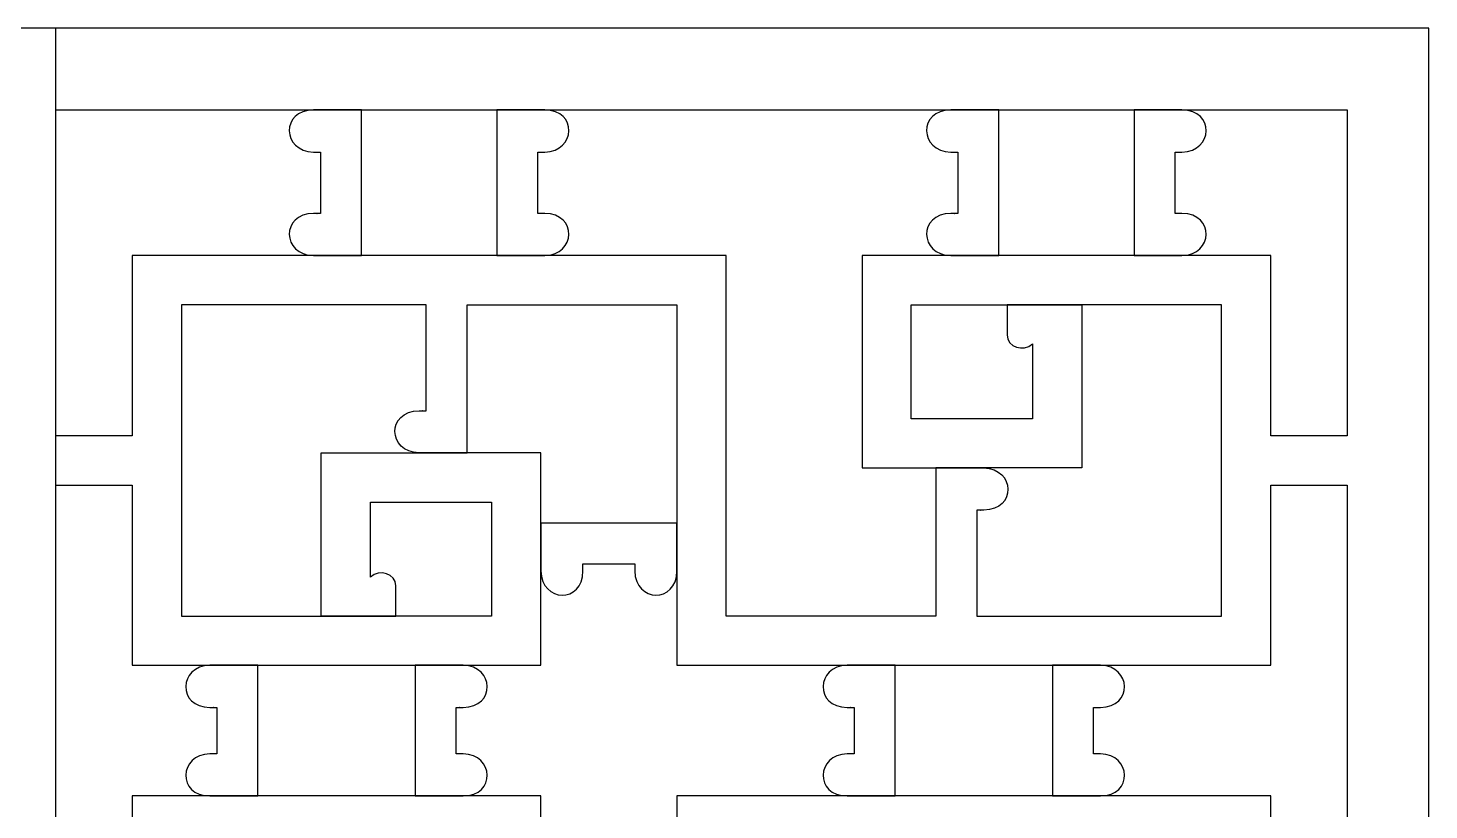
# Model space of a CAD drawing. Header units: centimetres. Extents: x -41.6 to 46.5, y -7.9 to 4.8.
# Drawn here: x 33.78 to 46.51, y -2.26 to 4.85 of the extents above; entities that cross this region are included whole.
import ezdxf

# ---------------------------------------------------------------- set-up
doc = ezdxf.new("R2010")
doc.units = ezdxf.units.CM
doc.header["$MEASUREMENT"] = 0
doc.layers.add('layer 1', color=7, linetype='Continuous')

msp = doc.modelspace()

# ---------------------------------------------------------------- linework, layer by layer
at = {"layer": 'layer 1', "color": 242}
for points, knots in [([(20.81424, -7.92421), (20.81424, -7.92421), (20.81424, 4.84981), (20.81424, 4.84981), (20.81424, 4.84981), (20.81424, 4.84981), (34.03517, 4.84981), (34.03517, 4.84981), (34.03517, 4.84981), (34.03517, 4.84981), (34.03517, -7.92421), (34.03517, -7.92421), (34.03517, -7.92421), (34.03517, -7.92421), (20.81424, -7.92421), (20.81424, -7.92421)], [0, 0, 0, 0, 0.2, 0.2, 0.2, 0.2, 0.4, 0.4, 0.4, 0.4, 0.6, 0.6, 0.6, 0.6, 1, 1, 1, 1]), ([(33.29033, -7.92421), (33.29033, -7.92421), (33.29033, 4.84981), (33.29033, 4.84981), (33.29033, 4.84981), (33.29033, 4.84981), (46.51125, 4.84981), (46.51125, 4.84981), (46.51125, 4.84981), (46.51125, 4.84981), (46.51125, -7.92421), (46.51125, -7.92421), (46.51125, -7.92421), (46.51125, -7.92421), (33.29033, -7.92421), (33.29033, -7.92421)], [0, 0, 0, 0, 0.2, 0.2, 0.2, 0.2, 0.4, 0.4, 0.4, 0.4, 0.6, 0.6, 0.6, 0.6, 1, 1, 1, 1]), ([(34.03517, 1.14233), (34.03517, 1.14233), (34.72812, 1.14233), (34.72812, 1.14233), (34.72812, 1.14233), (34.72812, 1.14233), (34.72812, 2.78098), (34.72812, 2.78098), (34.72812, 2.78098), (34.72812, 2.78098), (34.72812, 2.78098), (34.72812, 2.78098), (34.72812, 2.78098), (34.72812, 2.78098), (36.37595, 2.78098), (36.37595, 2.78098), (36.37595, 2.78098), (36.0905, 2.78695), (36.07536, 3.16217), (36.37595, 3.16381), (36.37595, 3.16381), (36.449, 3.16381), (36.36634, 3.16381), (36.43939, 3.16381), (36.43939, 3.16381), (36.43939, 3.16381), (36.43939, 3.72214), (36.43939, 3.72214), (36.43939, 3.72214), (36.42878, 3.72214), (36.43194, 3.72214), (36.37595, 3.72214), (36.37595, 3.72214), (36.09055, 3.72811), (36.07536, 4.1032), (36.3758, 4.10497), (36.3758, 4.10497), (36.3758, 4.10497), (34.03517, 4.10497), (34.03517, 4.10497), (34.03517, 4.10497), (34.03517, 4.10497), (34.03517, 1.14233), (34.03517, 1.14233)], [0, 0, 0, 0, 0.08333333, 0.08333333, 0.08333333, 0.08333333, 0.16666667, 0.16666667, 0.16666667, 0.16666667, 0.25, 0.25, 0.25, 0.25, 0.33333333, 0.33333333, 0.33333333, 0.33333333, 0.41666667, 0.41666667, 0.41666667, 0.41666667, 0.5, 0.5, 0.5, 0.5, 0.58333333, 0.58333333, 0.58333333, 0.58333333, 0.66666667, 0.66666667, 0.66666667, 0.66666667, 0.75, 0.75, 0.75, 0.75, 0.83333333, 0.83333333, 0.83333333, 0.83333333, 1, 1, 1, 1]), ([(36.81181, 4.10497), (36.81181, 4.10497), (36.3758, 4.10497), (36.3758, 4.10497), (36.3758, 4.10497), (36.3758, 4.10497), (36.81181, 4.10497), (36.81181, 4.10497)], [0, 0, 0, 0, 0.33333333, 0.33333333, 0.33333333, 0.33333333, 1, 1, 1, 1]), ([(36.81181, 4.10497), (36.81181, 4.10497), (36.81181, 2.78098), (36.81181, 2.78098), (36.81181, 2.78098), (36.81181, 2.78098), (38.04056, 2.78098), (38.04056, 2.78098), (38.04056, 2.78098), (38.04056, 2.78098), (38.04056, 4.10497), (38.04056, 4.10497), (38.04056, 4.10497), (38.04056, 4.10497), (36.81181, 4.10497), (36.81181, 4.10497)], [0, 0, 0, 0, 0.2, 0.2, 0.2, 0.2, 0.4, 0.4, 0.4, 0.4, 0.6, 0.6, 0.6, 0.6, 1, 1, 1, 1]), ([(38.04056, 4.10497), (38.04056, 4.10497), (38.47657, 4.10497), (38.47657, 4.10497), (38.47657, 4.10497), (38.47657, 4.10497), (38.04056, 4.10497), (38.04056, 4.10497)], [0, 0, 0, 0, 0.33333333, 0.33333333, 0.33333333, 0.33333333, 1, 1, 1, 1]), ([(38.47657, 4.10497), (38.77701, 4.1032), (38.76182, 3.72811), (38.47642, 3.72214), (38.47642, 3.72214), (38.42043, 3.72214), (38.42359, 3.72214), (38.41298, 3.72214), (38.41298, 3.72214), (38.41298, 3.72214), (38.41298, 3.16381), (38.41298, 3.16381), (38.41298, 3.16381), (38.48603, 3.16381), (38.40337, 3.16381), (38.47642, 3.16381), (38.47642, 3.16381), (38.77701, 3.16217), (38.76187, 2.78695), (38.47642, 2.78098), (38.47642, 2.78098), (38.47642, 2.78098), (40.12424, 2.78098), (40.12424, 2.78098), (40.12424, 2.78098), (40.12424, 2.78098), (40.12425, -0.49632), (40.12425, -0.49632), (40.12425, -0.49632), (40.12425, -0.49632), (42.03006, -0.49632), (42.03006, -0.49632), (42.03006, -0.49632), (42.03006, -0.49632), (42.03006, 0.8505), (42.03006, 0.8505), (42.03006, 0.8505), (42.03006, 0.8505), (41.36005, 0.8505), (41.36005, 0.8505), (41.36005, 0.8505), (41.36005, 1.49397), (41.36005, 2.13747), (41.36005, 2.78098), (41.36005, 2.78098), (41.36005, 2.78098), (42.16652, 2.78098), (42.16652, 2.78098), (42.16652, 2.78098), (41.88107, 2.78695), (41.86593, 3.16217), (42.16652, 3.16381), (42.16652, 3.16381), (42.23957, 3.16381), (42.15691, 3.16381), (42.22995, 3.16381), (42.22995, 3.16381), (42.22995, 3.16381), (42.22995, 3.72214), (42.22995, 3.72214), (42.22995, 3.72214), (42.21935, 3.72214), (42.22251, 3.72214), (42.16652, 3.72214), (42.16652, 3.72214), (41.88111, 3.72811), (41.86593, 4.1032), (42.16637, 4.10497), (42.16637, 4.10497), (42.16637, 4.10497), (38.47657, 4.10497), (38.47657, 4.10497)], [0, 0, 0, 0, 0.05263158, 0.05263158, 0.05263158, 0.05263158, 0.10526316, 0.10526316, 0.10526316, 0.10526316, 0.15789474, 0.15789474, 0.15789474, 0.15789474, 0.21052632, 0.21052632, 0.21052632, 0.21052632, 0.26315789, 0.26315789, 0.26315789, 0.26315789, 0.31578947, 0.31578947, 0.31578947, 0.31578947, 0.36842105, 0.36842105, 0.36842105, 0.36842105, 0.42105263, 0.42105263, 0.42105263, 0.42105263, 0.47368421, 0.47368421, 0.47368421, 0.47368421, 0.52631579, 0.52631579, 0.52631579, 0.52631579, 0.57894737, 0.57894737, 0.57894737, 0.57894737, 0.63157895, 0.63157895, 0.63157895, 0.63157895, 0.68421053, 0.68421053, 0.68421053, 0.68421053, 0.73684211, 0.73684211, 0.73684211, 0.73684211, 0.78947368, 0.78947368, 0.78947368, 0.78947368, 0.84210526, 0.84210526, 0.84210526, 0.84210526, 0.89473684, 0.89473684, 0.89473684, 0.89473684, 1, 1, 1, 1]), ([(42.60237, 4.10497), (42.60237, 4.10497), (42.16637, 4.10497), (42.16637, 4.10497), (42.16637, 4.10497), (42.16637, 4.10497), (42.60237, 4.10497), (42.60237, 4.10497)], [0, 0, 0, 0, 0.33333333, 0.33333333, 0.33333333, 0.33333333, 1, 1, 1, 1]), ([(42.60237, 2.78098), (42.60237, 2.78098), (43.83113, 2.78098), (43.83113, 2.78098), (43.83113, 2.78098), (43.83113, 2.78098), (43.83113, 4.10497), (43.83113, 4.10497), (43.83113, 4.10497), (43.83113, 4.10497), (42.60237, 4.10497), (42.60237, 4.10497), (42.60237, 4.10497), (42.60237, 4.10497), (42.60237, 2.78098), (42.60237, 2.78098)], [0, 0, 0, 0, 0.2, 0.2, 0.2, 0.2, 0.4, 0.4, 0.4, 0.4, 0.6, 0.6, 0.6, 0.6, 1, 1, 1, 1]), ([(43.83113, 4.10497), (43.83113, 4.10497), (44.26713, 4.10497), (44.26713, 4.10497), (44.26713, 4.10497), (44.26713, 4.10497), (43.83113, 4.10497), (43.83113, 4.10497)], [0, 0, 0, 0, 0.33333333, 0.33333333, 0.33333333, 0.33333333, 1, 1, 1, 1]), ([(44.26713, 4.10497), (44.56757, 4.1032), (44.55239, 3.72811), (44.26699, 3.72214), (44.26699, 3.72214), (44.211, 3.72214), (44.21415, 3.72214), (44.20355, 3.72214), (44.20355, 3.72214), (44.20355, 3.72214), (44.20355, 3.16381), (44.20355, 3.16381), (44.20355, 3.16381), (44.27659, 3.16381), (44.19394, 3.16381), (44.26699, 3.16381), (44.26699, 3.16381), (44.56758, 3.16217), (44.55244, 2.78695), (44.26699, 2.78098), (44.26699, 2.78098), (44.26699, 2.78098), (45.07346, 2.78098), (45.07346, 2.78098), (45.07346, 2.78098), (45.07346, 2.78098), (45.07346, 1.14233), (45.07346, 1.14233), (45.07346, 1.14233), (45.07346, 1.14233), (45.76641, 1.14233), (45.76641, 1.14233), (45.76641, 1.14233), (45.76641, 1.14233), (45.76641, 4.10497), (45.76641, 4.10497), (45.76641, 4.10497), (45.76641, 4.10497), (44.26713, 4.10497), (44.26713, 4.10497)], [0, 0, 0, 0, 0.09090909, 0.09090909, 0.09090909, 0.09090909, 0.18181818, 0.18181818, 0.18181818, 0.18181818, 0.27272727, 0.27272727, 0.27272727, 0.27272727, 0.36363636, 0.36363636, 0.36363636, 0.36363636, 0.45454545, 0.45454545, 0.45454545, 0.45454545, 0.54545455, 0.54545455, 0.54545455, 0.54545455, 0.63636364, 0.63636364, 0.63636364, 0.63636364, 0.72727273, 0.72727273, 0.72727273, 0.72727273, 0.81818182, 0.81818182, 0.81818182, 0.81818182, 1, 1, 1, 1]), ([(36.81181, 2.78098), (36.81181, 2.78098), (36.37595, 2.78098), (36.37595, 2.78098), (36.37595, 2.78098), (36.37595, 2.78098), (36.81181, 2.78098), (36.81181, 2.78098)], [0, 0, 0, 0, 0.33333333, 0.33333333, 0.33333333, 0.33333333, 1, 1, 1, 1]), ([(38.04056, 2.78098), (38.04056, 2.78098), (38.47642, 2.78098), (38.47642, 2.78098), (38.47642, 2.78098), (38.47642, 2.78098), (38.04056, 2.78098), (38.04056, 2.78098)], [0, 0, 0, 0, 0.33333333, 0.33333333, 0.33333333, 0.33333333, 1, 1, 1, 1]), ([(42.60237, 2.78098), (42.60237, 2.78098), (42.16652, 2.78098), (42.16652, 2.78098), (42.16652, 2.78098), (42.16652, 2.78098), (42.60237, 2.78098), (42.60237, 2.78098)], [0, 0, 0, 0, 0.33333333, 0.33333333, 0.33333333, 0.33333333, 1, 1, 1, 1]), ([(43.83113, 2.78098), (43.83113, 2.78098), (44.26699, 2.78098), (44.26699, 2.78098), (44.26699, 2.78098), (44.26699, 2.78098), (43.83113, 2.78098), (43.83113, 2.78098)], [0, 0, 0, 0, 0.33333333, 0.33333333, 0.33333333, 0.33333333, 1, 1, 1, 1]), ([(37.33557, 0.98726), (37.33557, 0.98726), (36.89279, 0.98726), (36.89279, 0.98726), (36.89279, 0.98726), (36.89279, 0.98726), (36.44589, 0.98726), (36.44589, 0.98726), (36.44589, 0.98726), (36.44589, 0.98726), (36.44589, -0.49632), (36.44589, -0.49632), (36.44589, -0.49632), (36.44589, -0.49632), (35.17502, -0.49632), (35.17502, -0.49632), (35.17502, -0.49632), (35.17502, -0.49632), (35.17502, 2.33408), (35.17502, 2.33408), (35.17502, 2.33408), (35.17502, 2.33408), (37.3991, 2.33408), (37.3991, 2.33408), (37.3991, 2.33408), (37.3991, 2.33408), (37.3991, 1.3701), (37.3991, 1.3701), (37.3991, 1.3701), (37.32606, 1.3701), (37.40871, 1.3701), (37.33566, 1.3701), (37.33566, 1.3701), (37.0351, 1.36846), (37.05021, 0.99331), (37.33557, 0.98726)], [0, 0, 0, 0, 0.1, 0.1, 0.1, 0.1, 0.2, 0.2, 0.2, 0.2, 0.3, 0.3, 0.3, 0.3, 0.4, 0.4, 0.4, 0.4, 0.5, 0.5, 0.5, 0.5, 0.6, 0.6, 0.6, 0.6, 0.7, 0.7, 0.7, 0.7, 0.8, 0.8, 0.8, 0.8, 1, 1, 1, 1]), ([(39.67733, 0.34983), (39.67733, 1.01125), (39.67734, 1.67267), (39.67734, 2.33408), (39.67734, 2.33408), (39.67734, 2.33408), (37.77152, 2.33408), (37.77152, 2.33408), (37.77152, 2.33408), (37.77152, 2.33408), (37.77152, 0.98726), (37.77152, 0.98726), (37.77152, 0.98726), (37.77152, 0.98726), (37.99462, 0.98726), (37.99462, 0.98726), (37.99462, 0.98726), (37.99462, 0.98726), (38.44153, 0.98726), (38.44153, 0.98726), (38.44153, 0.98726), (38.44153, 0.98726), (38.44153, 0.34983), (38.44153, 0.34983), (38.44153, 0.34983), (38.44153, 0.34983), (39.67733, 0.34983), (39.67733, 0.34983)], [0, 0, 0, 0, 0.125, 0.125, 0.125, 0.125, 0.25, 0.25, 0.25, 0.25, 0.375, 0.375, 0.375, 0.375, 0.5, 0.5, 0.5, 0.5, 0.625, 0.625, 0.625, 0.625, 0.75, 0.75, 0.75, 0.75, 1, 1, 1, 1]), ([(42.90878, 1.97878), (42.8253, 1.90293), (42.67803, 1.9472), (42.67893, 2.06003), (42.67893, 2.06003), (42.67893, 2.15138), (42.67893, 2.24273), (42.67893, 2.33408), (42.67893, 2.33408), (42.67893, 2.33408), (41.80695, 2.33408), (41.80695, 2.33408), (41.80695, 2.33408), (41.80695, 2.33408), (41.80695, 1.2974), (41.80695, 1.2974), (41.80695, 1.2974), (41.80695, 1.2974), (42.90878, 1.2974), (42.90878, 1.2974), (42.90878, 1.2974), (42.90878, 1.2974), (42.90878, 1.97878), (42.90878, 1.97878)], [0, 0, 0, 0, 0.14285714, 0.14285714, 0.14285714, 0.14285714, 0.28571429, 0.28571429, 0.28571429, 0.28571429, 0.42857143, 0.42857143, 0.42857143, 0.42857143, 0.57142857, 0.57142857, 0.57142857, 0.57142857, 0.71428571, 0.71428571, 0.71428571, 0.71428571, 1, 1, 1, 1]), ([(42.40248, -0.49632), (42.40248, -0.49632), (42.40248, 0.46766), (42.40248, 0.46766), (42.40248, 0.46766), (42.47552, 0.46766), (42.39287, 0.46766), (42.46591, 0.46766), (42.46591, 0.46766), (42.76647, 0.4693), (42.75136, 0.84445), (42.466, 0.8505), (42.466, 0.8505), (42.466, 0.8505), (43.35569, 0.8505), (43.35569, 0.8505), (43.35569, 0.8505), (43.35569, 0.8505), (43.35569, 2.33408), (43.35569, 2.33408), (43.35569, 2.33408), (43.35569, 2.33408), (44.62655, 2.33408), (44.62655, 2.33408), (44.62655, 2.33408), (44.62655, 2.33408), (44.62655, -0.49632), (44.62655, -0.49632), (44.62655, -0.49632), (44.62655, -0.49632), (42.40248, -0.49632), (42.40248, -0.49632)], [0, 0, 0, 0, 0.11111111, 0.11111111, 0.11111111, 0.11111111, 0.22222222, 0.22222222, 0.22222222, 0.22222222, 0.33333333, 0.33333333, 0.33333333, 0.33333333, 0.44444444, 0.44444444, 0.44444444, 0.44444444, 0.55555556, 0.55555556, 0.55555556, 0.55555556, 0.66666667, 0.66666667, 0.66666667, 0.66666667, 0.77777778, 0.77777778, 0.77777778, 0.77777778, 1, 1, 1, 1]), ([(43.35569, 2.33408), (43.35569, 2.33408), (42.67893, 2.33408), (42.67893, 2.33408), (42.67893, 2.33408), (42.67893, 2.33408), (43.35569, 2.33408), (43.35569, 2.33408)], [0, 0, 0, 0, 0.33333333, 0.33333333, 0.33333333, 0.33333333, 1, 1, 1, 1]), ([(37.77152, 0.98726), (37.77152, 0.98726), (37.33557, 0.98726), (37.33557, 0.98726), (37.33557, 0.98726), (37.33557, 0.98726), (37.77152, 0.98726), (37.77152, 0.98726)], [0, 0, 0, 0, 0.33333333, 0.33333333, 0.33333333, 0.33333333, 1, 1, 1, 1]), ([(42.03006, 0.8505), (42.03006, 0.8505), (42.466, 0.8505), (42.466, 0.8505), (42.466, 0.8505), (42.466, 0.8505), (42.03006, 0.8505), (42.03006, 0.8505)], [0, 0, 0, 0, 0.33333333, 0.33333333, 0.33333333, 0.33333333, 1, 1, 1, 1]), ([(34.03517, -3.76983), (34.03517, -3.76983), (34.72812, -3.76983), (34.72812, -3.76983), (34.72812, -3.76983), (34.72812, -3.76983), (34.72812, -2.13118), (34.72812, -2.13118), (34.72812, -2.13118), (34.72812, -2.13118), (35.43489, -2.13118), (35.43489, -2.13118), (35.43489, -2.13118), (35.13446, -2.12941), (35.14964, -1.75431), (35.43504, -1.74834), (35.43504, -1.74834), (35.49103, -1.74834), (35.48787, -1.74834), (35.49848, -1.74834), (35.49848, -1.74834), (35.49848, -1.74834), (35.49848, -1.32599), (35.49848, -1.32599), (35.49848, -1.32599), (35.42543, -1.32599), (35.50809, -1.32599), (35.43504, -1.32599), (35.43504, -1.32599), (35.13499, -1.32435), (35.14956, -0.95049), (35.43354, -0.94322), (35.43354, -0.94322), (35.43354, -0.94322), (34.72812, -0.94322), (34.72812, -0.94322), (34.72812, -0.94322), (34.72812, -0.94322), (34.72812, 0.69543), (34.72812, 0.69543), (34.72812, 0.69543), (34.72812, 0.69543), (34.03517, 0.69543), (34.03517, 0.69543), (34.03517, 0.69543), (34.03517, 0.69543), (34.03517, -3.76983), (34.03517, -3.76983)], [0, 0, 0, 0, 0.07692308, 0.07692308, 0.07692308, 0.07692308, 0.15384615, 0.15384615, 0.15384615, 0.15384615, 0.23076923, 0.23076923, 0.23076923, 0.23076923, 0.30769231, 0.30769231, 0.30769231, 0.30769231, 0.38461538, 0.38461538, 0.38461538, 0.38461538, 0.46153846, 0.46153846, 0.46153846, 0.46153846, 0.53846154, 0.53846154, 0.53846154, 0.53846154, 0.61538462, 0.61538462, 0.61538462, 0.61538462, 0.69230769, 0.69230769, 0.69230769, 0.69230769, 0.76923077, 0.76923077, 0.76923077, 0.76923077, 0.84615385, 0.84615385, 0.84615385, 0.84615385, 1, 1, 1, 1]), ([(45.76641, 0.69542), (45.76641, 0.69542), (45.07346, 0.69542), (45.07346, 0.69542), (45.07346, 0.69542), (45.07346, 0.69542), (45.07346, -0.94323), (45.07346, -0.94323), (45.07346, -0.94323), (45.07346, -0.94323), (45.07345, -0.94323), (45.07345, -0.94323), (45.07345, -0.94323), (45.07345, -0.94323), (43.52677, -0.94323), (43.52677, -0.94323), (43.52677, -0.94323), (43.81067, -0.95057), (43.8252, -1.32435), (43.52518, -1.32599), (43.52518, -1.32599), (43.45213, -1.32599), (43.53478, -1.32599), (43.46174, -1.32599), (43.46174, -1.32599), (43.46174, -1.32599), (43.46174, -1.74834), (43.46174, -1.74834), (43.46174, -1.74834), (43.47234, -1.74834), (43.46919, -1.74834), (43.52518, -1.74834), (43.52518, -1.74834), (43.81053, -1.75431), (43.82575, -2.12928), (43.52548, -2.13118), (43.52548, -2.13118), (43.52548, -2.13118), (45.07345, -2.13118), (45.07345, -2.13118), (45.07345, -2.13118), (45.07345, -2.13118), (45.07346, -2.13118), (45.07346, -2.13118), (45.07346, -2.13118), (45.07346, -2.13118), (45.07346, -3.76983), (45.07346, -3.76983), (45.07346, -3.76983), (45.07346, -3.76983), (45.76641, -3.76983), (45.76641, -3.76983), (45.76641, -3.76983), (45.76641, -3.76983), (45.76641, 0.69542), (45.76641, 0.69542)], [0, 0, 0, 0, 0.06666667, 0.06666667, 0.06666667, 0.06666667, 0.13333333, 0.13333333, 0.13333333, 0.13333333, 0.2, 0.2, 0.2, 0.2, 0.26666667, 0.26666667, 0.26666667, 0.26666667, 0.33333333, 0.33333333, 0.33333333, 0.33333333, 0.4, 0.4, 0.4, 0.4, 0.46666667, 0.46666667, 0.46666667, 0.46666667, 0.53333333, 0.53333333, 0.53333333, 0.53333333, 0.6, 0.6, 0.6, 0.6, 0.66666667, 0.66666667, 0.66666667, 0.66666667, 0.73333333, 0.73333333, 0.73333333, 0.73333333, 0.8, 0.8, 0.8, 0.8, 0.86666667, 0.86666667, 0.86666667, 0.86666667, 1, 1, 1, 1]), ([(36.89279, -0.14099), (36.97628, -0.06516), (37.12355, -0.10945), (37.12265, -0.22228), (37.12265, -0.22228), (37.12265, -0.31362), (37.12265, -0.40497), (37.12265, -0.49632), (37.12265, -0.49632), (37.12265, -0.49632), (37.99462, -0.49632), (37.99462, -0.49632), (37.99462, -0.49632), (37.99462, -0.49632), (37.99462, 0.54036), (37.99462, 0.54036), (37.99462, 0.54036), (37.99462, 0.54036), (36.89279, 0.54036), (36.89279, 0.54036), (36.89279, 0.54036), (36.89279, 0.54036), (36.89279, -0.14099), (36.89279, -0.14099)], [0, 0, 0, 0, 0.14285714, 0.14285714, 0.14285714, 0.14285714, 0.28571429, 0.28571429, 0.28571429, 0.28571429, 0.42857143, 0.42857143, 0.42857143, 0.42857143, 0.57142857, 0.57142857, 0.57142857, 0.57142857, 0.71428571, 0.71428571, 0.71428571, 0.71428571, 1, 1, 1, 1]), ([(38.44153, 0.34983), (38.44153, 0.34983), (38.44153, -0.08602), (38.44153, -0.08602), (38.44153, -0.08602), (38.44153, -0.08602), (38.44153, 0.34983), (38.44153, 0.34983)], [0, 0, 0, 0, 0.33333333, 0.33333333, 0.33333333, 0.33333333, 1, 1, 1, 1]), ([(39.67733, 0.34983), (39.67733, 0.34983), (39.67733, -0.08602), (39.67733, -0.08602), (39.67733, -0.08602), (39.67733, -0.08602), (39.67733, 0.34983), (39.67733, 0.34983)], [0, 0, 0, 0, 0.33333333, 0.33333333, 0.33333333, 0.33333333, 1, 1, 1, 1]), ([(39.67733, -0.08602), (39.67569, -0.38661), (39.30035, -0.37148), (39.29438, -0.08602), (39.29438, -0.08602), (39.29438, -0.03004), (39.29438, -0.03319), (39.29438, -0.02259), (39.29438, -0.02259), (39.29438, -0.02259), (38.82436, -0.02259), (38.82436, -0.02259), (38.82436, -0.02259), (38.82436, -0.09563), (38.82436, -0.01298), (38.82436, -0.08602), (38.82436, -0.08602), (38.82272, -0.38661), (38.4475, -0.37148), (38.44153, -0.08602), (38.44153, -0.08602), (38.44153, -0.08602), (38.44153, -0.94322), (38.44153, -0.94322), (38.44153, -0.94322), (38.44153, -0.94322), (37.73611, -0.94322), (37.73611, -0.94322), (37.73611, -0.94322), (38.02009, -0.95049), (38.03466, -1.32435), (37.7346, -1.32599), (37.7346, -1.32599), (37.66156, -1.32599), (37.74421, -1.32599), (37.67117, -1.32599), (37.67117, -1.32599), (37.67117, -1.32599), (37.67117, -1.74834), (37.67117, -1.74834), (37.67117, -1.74834), (37.68177, -1.74834), (37.67862, -1.74834), (37.7346, -1.74834), (37.7346, -1.74834), (38.02001, -1.75431), (38.03519, -2.12941), (37.73475, -2.13118), (37.73475, -2.13118), (37.73475, -2.13118), (38.44153, -2.13118), (38.44153, -2.13118), (38.44153, -2.13118), (38.44153, -2.13118), (38.44153, -2.98838), (38.44153, -2.98838), (38.44153, -2.98838), (38.4475, -2.70293), (38.82272, -2.68779), (38.82436, -2.98838), (38.82436, -2.98838), (38.82436, -3.06143), (38.82436, -2.97877), (38.82436, -3.05182), (38.82436, -3.05182), (38.82436, -3.05182), (39.29438, -3.05182), (39.29438, -3.05182), (39.29438, -3.05182), (39.29438, -3.04121), (39.29438, -3.04437), (39.29438, -2.98838), (39.29438, -2.98838), (39.30035, -2.70293), (39.6757, -2.68779), (39.67734, -2.98838), (39.67734, -2.98838), (39.67734, -2.98838), (39.67734, -2.57808), (39.67734, -2.57808), (39.67734, -2.57808), (39.67734, -2.57808), (39.67733, -2.57808), (39.67733, -2.57808), (39.67733, -2.57808), (39.67733, -2.57808), (39.67733, -2.13118), (39.67733, -2.13118), (39.67733, -2.13118), (39.67733, -2.13118), (41.22546, -2.13118), (41.22546, -2.13118), (41.22546, -2.13118), (40.92503, -2.1294), (40.94021, -1.75431), (41.22561, -1.74834), (41.22561, -1.74834), (41.2816, -1.74834), (41.27845, -1.74834), (41.28905, -1.74834), (41.28905, -1.74834), (41.28905, -1.74834), (41.28905, -1.32599), (41.28905, -1.32599), (41.28905, -1.32599), (41.21601, -1.32599), (41.29866, -1.32599), (41.22561, -1.32599), (41.22561, -1.32599), (40.92559, -1.32435), (40.94012, -0.95057), (41.22402, -0.94323), (41.22402, -0.94323), (41.22402, -0.94323), (39.67733, -0.94323), (39.67733, -0.94323), (39.67733, -0.94323), (39.67733, -0.65749), (39.67733, -0.37176), (39.67733, -0.08602)], [0, 0, 0, 0, 0.03225806, 0.03225806, 0.03225806, 0.03225806, 0.06451613, 0.06451613, 0.06451613, 0.06451613, 0.09677419, 0.09677419, 0.09677419, 0.09677419, 0.12903226, 0.12903226, 0.12903226, 0.12903226, 0.16129032, 0.16129032, 0.16129032, 0.16129032, 0.19354839, 0.19354839, 0.19354839, 0.19354839, 0.22580645, 0.22580645, 0.22580645, 0.22580645, 0.25806452, 0.25806452, 0.25806452, 0.25806452, 0.29032258, 0.29032258, 0.29032258, 0.29032258, 0.32258065, 0.32258065, 0.32258065, 0.32258065, 0.35483871, 0.35483871, 0.35483871, 0.35483871, 0.38709677, 0.38709677, 0.38709677, 0.38709677, 0.41935484, 0.41935484, 0.41935484, 0.41935484, 0.4516129, 0.4516129, 0.4516129, 0.4516129, 0.48387097, 0.48387097, 0.48387097, 0.48387097, 0.51612903, 0.51612903, 0.51612903, 0.51612903, 0.5483871, 0.5483871, 0.5483871, 0.5483871, 0.58064516, 0.58064516, 0.58064516, 0.58064516, 0.61290323, 0.61290323, 0.61290323, 0.61290323, 0.64516129, 0.64516129, 0.64516129, 0.64516129, 0.67741935, 0.67741935, 0.67741935, 0.67741935, 0.70967742, 0.70967742, 0.70967742, 0.70967742, 0.74193548, 0.74193548, 0.74193548, 0.74193548, 0.77419355, 0.77419355, 0.77419355, 0.77419355, 0.80645161, 0.80645161, 0.80645161, 0.80645161, 0.83870968, 0.83870968, 0.83870968, 0.83870968, 0.87096774, 0.87096774, 0.87096774, 0.87096774, 0.90322581, 0.90322581, 0.90322581, 0.90322581, 0.93548387, 0.93548387, 0.93548387, 0.93548387, 1, 1, 1, 1]), ([(37.12265, -0.49632), (37.12265, -0.49632), (36.44589, -0.49632), (36.44589, -0.49632), (36.44589, -0.49632), (36.44589, -0.49632), (37.12265, -0.49632), (37.12265, -0.49632)], [0, 0, 0, 0, 0.33333333, 0.33333333, 0.33333333, 0.33333333, 1, 1, 1, 1]), ([(35.8709, -0.94322), (35.8709, -0.94322), (35.43354, -0.94322), (35.43354, -0.94322), (35.43354, -0.94322), (35.43354, -0.94322), (35.8709, -0.94322), (35.8709, -0.94322)], [0, 0, 0, 0, 0.33333333, 0.33333333, 0.33333333, 0.33333333, 1, 1, 1, 1]), ([(35.8709, -0.94322), (35.8709, -0.94322), (35.8709, -2.13118), (35.8709, -2.13118), (35.8709, -2.13118), (35.8709, -2.13118), (37.29875, -2.13118), (37.29875, -2.13118), (37.29875, -2.13118), (37.29875, -2.13118), (37.29875, -0.94322), (37.29875, -0.94322), (37.29875, -0.94322), (37.29875, -0.94322), (35.8709, -0.94322), (35.8709, -0.94322)], [0, 0, 0, 0, 0.2, 0.2, 0.2, 0.2, 0.4, 0.4, 0.4, 0.4, 0.6, 0.6, 0.6, 0.6, 1, 1, 1, 1]), ([(37.73611, -0.94322), (37.73611, -0.94322), (37.29875, -0.94322), (37.29875, -0.94322), (37.29875, -0.94322), (37.29875, -0.94322), (37.73611, -0.94322), (37.73611, -0.94322)], [0, 0, 0, 0, 0.33333333, 0.33333333, 0.33333333, 0.33333333, 1, 1, 1, 1]), ([(41.66147, -0.94323), (41.66147, -0.94323), (41.22402, -0.94323), (41.22402, -0.94323), (41.22402, -0.94323), (41.22402, -0.94323), (41.66147, -0.94323), (41.66147, -0.94323)], [0, 0, 0, 0, 0.33333333, 0.33333333, 0.33333333, 0.33333333, 1, 1, 1, 1]), ([(41.66147, -0.94323), (41.66147, -0.94323), (41.66147, -2.13118), (41.66147, -2.13118), (41.66147, -2.13118), (41.66147, -2.13118), (43.08932, -2.13118), (43.08932, -2.13118), (43.08932, -2.13118), (43.08932, -2.13118), (43.08932, -0.94323), (43.08932, -0.94323), (43.08932, -0.94323), (43.08932, -0.94323), (41.66147, -0.94323), (41.66147, -0.94323)], [0, 0, 0, 0, 0.2, 0.2, 0.2, 0.2, 0.4, 0.4, 0.4, 0.4, 0.6, 0.6, 0.6, 0.6, 1, 1, 1, 1]), ([(43.08932, -0.94323), (43.08932, -0.94323), (43.52677, -0.94323), (43.52677, -0.94323), (43.52677, -0.94323), (43.52677, -0.94323), (43.08932, -0.94323), (43.08932, -0.94323)], [0, 0, 0, 0, 0.33333333, 0.33333333, 0.33333333, 0.33333333, 1, 1, 1, 1]), ([(35.8709, -2.13118), (35.8709, -2.13118), (35.43489, -2.13118), (35.43489, -2.13118), (35.43489, -2.13118), (35.43489, -2.13118), (35.8709, -2.13118), (35.8709, -2.13118)], [0, 0, 0, 0, 0.33333333, 0.33333333, 0.33333333, 0.33333333, 1, 1, 1, 1]), ([(37.73475, -2.13118), (37.73475, -2.13118), (37.29875, -2.13118), (37.29875, -2.13118), (37.29875, -2.13118), (37.29875, -2.13118), (37.73475, -2.13118), (37.73475, -2.13118)], [0, 0, 0, 0, 0.33333333, 0.33333333, 0.33333333, 0.33333333, 1, 1, 1, 1]), ([(41.66147, -2.13118), (41.66147, -2.13118), (41.22546, -2.13118), (41.22546, -2.13118), (41.22546, -2.13118), (41.22546, -2.13118), (41.66147, -2.13118), (41.66147, -2.13118)], [0, 0, 0, 0, 0.33333333, 0.33333333, 0.33333333, 0.33333333, 1, 1, 1, 1]), ([(43.08932, -2.13118), (43.08932, -2.13118), (43.52548, -2.13118), (43.52548, -2.13118), (43.52548, -2.13118), (43.52548, -2.13118), (43.08932, -2.13118), (43.08932, -2.13118)], [0, 0, 0, 0, 0.33333333, 0.33333333, 0.33333333, 0.33333333, 1, 1, 1, 1])]:
    msp.add_open_spline(points, degree=3, knots=knots, dxfattribs=at)
at = {"layer": 'layer 1', "color": 242, "lineweight": 9}
for points, knots in [([(20.81424, -7.92421), (20.81424, -7.92421), (20.81424, 4.84981), (20.81424, 4.84981), (20.81424, 4.84981), (20.81424, 4.84981), (34.03517, 4.84981), (34.03517, 4.84981), (34.03517, 4.84981), (34.03517, 4.84981), (34.03517, -7.92421), (34.03517, -7.92421), (34.03517, -7.92421), (34.03517, -7.92421), (20.81424, -7.92421), (20.81424, -7.92421)], [0, 0, 0, 0, 0.2, 0.2, 0.2, 0.2, 0.4, 0.4, 0.4, 0.4, 0.6, 0.6, 0.6, 0.6, 1, 1, 1, 1]), ([(33.29033, -7.92421), (33.29033, -7.92421), (33.29033, 4.84981), (33.29033, 4.84981), (33.29033, 4.84981), (33.29033, 4.84981), (46.51125, 4.84981), (46.51125, 4.84981), (46.51125, 4.84981), (46.51125, 4.84981), (46.51125, -7.92421), (46.51125, -7.92421), (46.51125, -7.92421), (46.51125, -7.92421), (33.29033, -7.92421), (33.29033, -7.92421)], [0, 0, 0, 0, 0.2, 0.2, 0.2, 0.2, 0.4, 0.4, 0.4, 0.4, 0.6, 0.6, 0.6, 0.6, 1, 1, 1, 1]), ([(34.03517, 1.14233), (34.03517, 1.14233), (34.72812, 1.14233), (34.72812, 1.14233), (34.72812, 1.14233), (34.72812, 1.14233), (34.72812, 2.78098), (34.72812, 2.78098), (34.72812, 2.78098), (34.72812, 2.78098), (34.72812, 2.78098), (34.72812, 2.78098), (34.72812, 2.78098), (34.72812, 2.78098), (36.37595, 2.78098), (36.37595, 2.78098), (36.37595, 2.78098), (36.0905, 2.78695), (36.07536, 3.16217), (36.37595, 3.16381), (36.37595, 3.16381), (36.449, 3.16381), (36.36634, 3.16381), (36.43939, 3.16381), (36.43939, 3.16381), (36.43939, 3.16381), (36.43939, 3.72214), (36.43939, 3.72214), (36.43939, 3.72214), (36.42878, 3.72214), (36.43194, 3.72214), (36.37595, 3.72214), (36.37595, 3.72214), (36.09055, 3.72811), (36.07536, 4.1032), (36.3758, 4.10497), (36.3758, 4.10497), (36.3758, 4.10497), (34.03517, 4.10497), (34.03517, 4.10497), (34.03517, 4.10497), (34.03517, 4.10497), (34.03517, 1.14233), (34.03517, 1.14233)], [0, 0, 0, 0, 0.08333333, 0.08333333, 0.08333333, 0.08333333, 0.16666667, 0.16666667, 0.16666667, 0.16666667, 0.25, 0.25, 0.25, 0.25, 0.33333333, 0.33333333, 0.33333333, 0.33333333, 0.41666667, 0.41666667, 0.41666667, 0.41666667, 0.5, 0.5, 0.5, 0.5, 0.58333333, 0.58333333, 0.58333333, 0.58333333, 0.66666667, 0.66666667, 0.66666667, 0.66666667, 0.75, 0.75, 0.75, 0.75, 0.83333333, 0.83333333, 0.83333333, 0.83333333, 1, 1, 1, 1]), ([(36.81181, 4.10497), (36.81181, 4.10497), (36.81181, 2.78098), (36.81181, 2.78098), (36.81181, 2.78098), (36.81181, 2.78098), (38.04056, 2.78098), (38.04056, 2.78098), (38.04056, 2.78098), (38.04056, 2.78098), (38.04056, 4.10497), (38.04056, 4.10497), (38.04056, 4.10497), (38.04056, 4.10497), (36.81181, 4.10497), (36.81181, 4.10497)], [0, 0, 0, 0, 0.2, 0.2, 0.2, 0.2, 0.4, 0.4, 0.4, 0.4, 0.6, 0.6, 0.6, 0.6, 1, 1, 1, 1]), ([(38.47657, 4.10497), (38.77701, 4.1032), (38.76182, 3.72811), (38.47642, 3.72214), (38.47642, 3.72214), (38.42043, 3.72214), (38.42359, 3.72214), (38.41298, 3.72214), (38.41298, 3.72214), (38.41298, 3.72214), (38.41298, 3.16381), (38.41298, 3.16381), (38.41298, 3.16381), (38.48603, 3.16381), (38.40337, 3.16381), (38.47642, 3.16381), (38.47642, 3.16381), (38.77701, 3.16217), (38.76187, 2.78695), (38.47642, 2.78098), (38.47642, 2.78098), (38.47642, 2.78098), (40.12424, 2.78098), (40.12424, 2.78098), (40.12424, 2.78098), (40.12424, 2.78098), (40.12425, -0.49632), (40.12425, -0.49632), (40.12425, -0.49632), (40.12425, -0.49632), (42.03006, -0.49632), (42.03006, -0.49632), (42.03006, -0.49632), (42.03006, -0.49632), (42.03006, 0.8505), (42.03006, 0.8505), (42.03006, 0.8505), (42.03006, 0.8505), (41.36005, 0.8505), (41.36005, 0.8505), (41.36005, 0.8505), (41.36005, 1.49397), (41.36005, 2.13747), (41.36005, 2.78098), (41.36005, 2.78098), (41.36005, 2.78098), (42.16652, 2.78098), (42.16652, 2.78098), (42.16652, 2.78098), (41.88107, 2.78695), (41.86593, 3.16217), (42.16652, 3.16381), (42.16652, 3.16381), (42.23957, 3.16381), (42.15691, 3.16381), (42.22995, 3.16381), (42.22995, 3.16381), (42.22995, 3.16381), (42.22995, 3.72214), (42.22995, 3.72214), (42.22995, 3.72214), (42.21935, 3.72214), (42.22251, 3.72214), (42.16652, 3.72214), (42.16652, 3.72214), (41.88111, 3.72811), (41.86593, 4.1032), (42.16637, 4.10497), (42.16637, 4.10497), (42.16637, 4.10497), (38.47657, 4.10497), (38.47657, 4.10497)], [0, 0, 0, 0, 0.05263158, 0.05263158, 0.05263158, 0.05263158, 0.10526316, 0.10526316, 0.10526316, 0.10526316, 0.15789474, 0.15789474, 0.15789474, 0.15789474, 0.21052632, 0.21052632, 0.21052632, 0.21052632, 0.26315789, 0.26315789, 0.26315789, 0.26315789, 0.31578947, 0.31578947, 0.31578947, 0.31578947, 0.36842105, 0.36842105, 0.36842105, 0.36842105, 0.42105263, 0.42105263, 0.42105263, 0.42105263, 0.47368421, 0.47368421, 0.47368421, 0.47368421, 0.52631579, 0.52631579, 0.52631579, 0.52631579, 0.57894737, 0.57894737, 0.57894737, 0.57894737, 0.63157895, 0.63157895, 0.63157895, 0.63157895, 0.68421053, 0.68421053, 0.68421053, 0.68421053, 0.73684211, 0.73684211, 0.73684211, 0.73684211, 0.78947368, 0.78947368, 0.78947368, 0.78947368, 0.84210526, 0.84210526, 0.84210526, 0.84210526, 0.89473684, 0.89473684, 0.89473684, 0.89473684, 1, 1, 1, 1]), ([(42.60237, 2.78098), (42.60237, 2.78098), (43.83113, 2.78098), (43.83113, 2.78098), (43.83113, 2.78098), (43.83113, 2.78098), (43.83113, 4.10497), (43.83113, 4.10497), (43.83113, 4.10497), (43.83113, 4.10497), (42.60237, 4.10497), (42.60237, 4.10497), (42.60237, 4.10497), (42.60237, 4.10497), (42.60237, 2.78098), (42.60237, 2.78098)], [0, 0, 0, 0, 0.2, 0.2, 0.2, 0.2, 0.4, 0.4, 0.4, 0.4, 0.6, 0.6, 0.6, 0.6, 1, 1, 1, 1]), ([(44.26713, 4.10497), (44.56757, 4.1032), (44.55239, 3.72811), (44.26699, 3.72214), (44.26699, 3.72214), (44.211, 3.72214), (44.21415, 3.72214), (44.20355, 3.72214), (44.20355, 3.72214), (44.20355, 3.72214), (44.20355, 3.16381), (44.20355, 3.16381), (44.20355, 3.16381), (44.27659, 3.16381), (44.19394, 3.16381), (44.26699, 3.16381), (44.26699, 3.16381), (44.56758, 3.16217), (44.55244, 2.78695), (44.26699, 2.78098), (44.26699, 2.78098), (44.26699, 2.78098), (45.07346, 2.78098), (45.07346, 2.78098), (45.07346, 2.78098), (45.07346, 2.78098), (45.07346, 1.14233), (45.07346, 1.14233), (45.07346, 1.14233), (45.07346, 1.14233), (45.76641, 1.14233), (45.76641, 1.14233), (45.76641, 1.14233), (45.76641, 1.14233), (45.76641, 4.10497), (45.76641, 4.10497), (45.76641, 4.10497), (45.76641, 4.10497), (44.26713, 4.10497), (44.26713, 4.10497)], [0, 0, 0, 0, 0.09090909, 0.09090909, 0.09090909, 0.09090909, 0.18181818, 0.18181818, 0.18181818, 0.18181818, 0.27272727, 0.27272727, 0.27272727, 0.27272727, 0.36363636, 0.36363636, 0.36363636, 0.36363636, 0.45454545, 0.45454545, 0.45454545, 0.45454545, 0.54545455, 0.54545455, 0.54545455, 0.54545455, 0.63636364, 0.63636364, 0.63636364, 0.63636364, 0.72727273, 0.72727273, 0.72727273, 0.72727273, 0.81818182, 0.81818182, 0.81818182, 0.81818182, 1, 1, 1, 1]), ([(37.33557, 0.98726), (37.33557, 0.98726), (36.89279, 0.98726), (36.89279, 0.98726), (36.89279, 0.98726), (36.89279, 0.98726), (36.44589, 0.98726), (36.44589, 0.98726), (36.44589, 0.98726), (36.44589, 0.98726), (36.44589, -0.49632), (36.44589, -0.49632), (36.44589, -0.49632), (36.44589, -0.49632), (35.17502, -0.49632), (35.17502, -0.49632), (35.17502, -0.49632), (35.17502, -0.49632), (35.17502, 2.33408), (35.17502, 2.33408), (35.17502, 2.33408), (35.17502, 2.33408), (37.3991, 2.33408), (37.3991, 2.33408), (37.3991, 2.33408), (37.3991, 2.33408), (37.3991, 1.3701), (37.3991, 1.3701), (37.3991, 1.3701), (37.32606, 1.3701), (37.40871, 1.3701), (37.33566, 1.3701), (37.33566, 1.3701), (37.0351, 1.36846), (37.05021, 0.99331), (37.33557, 0.98726)], [0, 0, 0, 0, 0.1, 0.1, 0.1, 0.1, 0.2, 0.2, 0.2, 0.2, 0.3, 0.3, 0.3, 0.3, 0.4, 0.4, 0.4, 0.4, 0.5, 0.5, 0.5, 0.5, 0.6, 0.6, 0.6, 0.6, 0.7, 0.7, 0.7, 0.7, 0.8, 0.8, 0.8, 0.8, 1, 1, 1, 1]), ([(39.67733, 0.34983), (39.67733, 1.01125), (39.67734, 1.67267), (39.67734, 2.33408), (39.67734, 2.33408), (39.67734, 2.33408), (37.77152, 2.33408), (37.77152, 2.33408), (37.77152, 2.33408), (37.77152, 2.33408), (37.77152, 0.98726), (37.77152, 0.98726), (37.77152, 0.98726), (37.77152, 0.98726), (37.99462, 0.98726), (37.99462, 0.98726), (37.99462, 0.98726), (37.99462, 0.98726), (38.44153, 0.98726), (38.44153, 0.98726), (38.44153, 0.98726), (38.44153, 0.98726), (38.44153, 0.34983), (38.44153, 0.34983), (38.44153, 0.34983), (38.44153, 0.34983), (39.67733, 0.34983), (39.67733, 0.34983)], [0, 0, 0, 0, 0.125, 0.125, 0.125, 0.125, 0.25, 0.25, 0.25, 0.25, 0.375, 0.375, 0.375, 0.375, 0.5, 0.5, 0.5, 0.5, 0.625, 0.625, 0.625, 0.625, 0.75, 0.75, 0.75, 0.75, 1, 1, 1, 1]), ([(42.90878, 1.97878), (42.8253, 1.90293), (42.67803, 1.9472), (42.67893, 2.06003), (42.67893, 2.06003), (42.67893, 2.15138), (42.67893, 2.24273), (42.67893, 2.33408), (42.67893, 2.33408), (42.67893, 2.33408), (41.80695, 2.33408), (41.80695, 2.33408), (41.80695, 2.33408), (41.80695, 2.33408), (41.80695, 1.2974), (41.80695, 1.2974), (41.80695, 1.2974), (41.80695, 1.2974), (42.90878, 1.2974), (42.90878, 1.2974), (42.90878, 1.2974), (42.90878, 1.2974), (42.90878, 1.97878), (42.90878, 1.97878)], [0, 0, 0, 0, 0.14285714, 0.14285714, 0.14285714, 0.14285714, 0.28571429, 0.28571429, 0.28571429, 0.28571429, 0.42857143, 0.42857143, 0.42857143, 0.42857143, 0.57142857, 0.57142857, 0.57142857, 0.57142857, 0.71428571, 0.71428571, 0.71428571, 0.71428571, 1, 1, 1, 1]), ([(42.40248, -0.49632), (42.40248, -0.49632), (42.40248, 0.46766), (42.40248, 0.46766), (42.40248, 0.46766), (42.47552, 0.46766), (42.39287, 0.46766), (42.46591, 0.46766), (42.46591, 0.46766), (42.76647, 0.4693), (42.75136, 0.84445), (42.466, 0.8505), (42.466, 0.8505), (42.466, 0.8505), (43.35569, 0.8505), (43.35569, 0.8505), (43.35569, 0.8505), (43.35569, 0.8505), (43.35569, 2.33408), (43.35569, 2.33408), (43.35569, 2.33408), (43.35569, 2.33408), (44.62655, 2.33408), (44.62655, 2.33408), (44.62655, 2.33408), (44.62655, 2.33408), (44.62655, -0.49632), (44.62655, -0.49632), (44.62655, -0.49632), (44.62655, -0.49632), (42.40248, -0.49632), (42.40248, -0.49632)], [0, 0, 0, 0, 0.11111111, 0.11111111, 0.11111111, 0.11111111, 0.22222222, 0.22222222, 0.22222222, 0.22222222, 0.33333333, 0.33333333, 0.33333333, 0.33333333, 0.44444444, 0.44444444, 0.44444444, 0.44444444, 0.55555556, 0.55555556, 0.55555556, 0.55555556, 0.66666667, 0.66666667, 0.66666667, 0.66666667, 0.77777778, 0.77777778, 0.77777778, 0.77777778, 1, 1, 1, 1]), ([(34.03517, -3.76983), (34.03517, -3.76983), (34.72812, -3.76983), (34.72812, -3.76983), (34.72812, -3.76983), (34.72812, -3.76983), (34.72812, -2.13118), (34.72812, -2.13118), (34.72812, -2.13118), (34.72812, -2.13118), (35.43489, -2.13118), (35.43489, -2.13118), (35.43489, -2.13118), (35.13446, -2.12941), (35.14964, -1.75431), (35.43504, -1.74834), (35.43504, -1.74834), (35.49103, -1.74834), (35.48787, -1.74834), (35.49848, -1.74834), (35.49848, -1.74834), (35.49848, -1.74834), (35.49848, -1.32599), (35.49848, -1.32599), (35.49848, -1.32599), (35.42543, -1.32599), (35.50809, -1.32599), (35.43504, -1.32599), (35.43504, -1.32599), (35.13499, -1.32435), (35.14956, -0.95049), (35.43354, -0.94322), (35.43354, -0.94322), (35.43354, -0.94322), (34.72812, -0.94322), (34.72812, -0.94322), (34.72812, -0.94322), (34.72812, -0.94322), (34.72812, 0.69543), (34.72812, 0.69543), (34.72812, 0.69543), (34.72812, 0.69543), (34.03517, 0.69543), (34.03517, 0.69543), (34.03517, 0.69543), (34.03517, 0.69543), (34.03517, -3.76983), (34.03517, -3.76983)], [0, 0, 0, 0, 0.07692308, 0.07692308, 0.07692308, 0.07692308, 0.15384615, 0.15384615, 0.15384615, 0.15384615, 0.23076923, 0.23076923, 0.23076923, 0.23076923, 0.30769231, 0.30769231, 0.30769231, 0.30769231, 0.38461538, 0.38461538, 0.38461538, 0.38461538, 0.46153846, 0.46153846, 0.46153846, 0.46153846, 0.53846154, 0.53846154, 0.53846154, 0.53846154, 0.61538462, 0.61538462, 0.61538462, 0.61538462, 0.69230769, 0.69230769, 0.69230769, 0.69230769, 0.76923077, 0.76923077, 0.76923077, 0.76923077, 0.84615385, 0.84615385, 0.84615385, 0.84615385, 1, 1, 1, 1]), ([(45.76641, 0.69542), (45.76641, 0.69542), (45.07346, 0.69542), (45.07346, 0.69542), (45.07346, 0.69542), (45.07346, 0.69542), (45.07346, -0.94323), (45.07346, -0.94323), (45.07346, -0.94323), (45.07346, -0.94323), (45.07345, -0.94323), (45.07345, -0.94323), (45.07345, -0.94323), (45.07345, -0.94323), (43.52677, -0.94323), (43.52677, -0.94323), (43.52677, -0.94323), (43.81067, -0.95057), (43.8252, -1.32435), (43.52518, -1.32599), (43.52518, -1.32599), (43.45213, -1.32599), (43.53478, -1.32599), (43.46174, -1.32599), (43.46174, -1.32599), (43.46174, -1.32599), (43.46174, -1.74834), (43.46174, -1.74834), (43.46174, -1.74834), (43.47234, -1.74834), (43.46919, -1.74834), (43.52518, -1.74834), (43.52518, -1.74834), (43.81053, -1.75431), (43.82575, -2.12928), (43.52548, -2.13118), (43.52548, -2.13118), (43.52548, -2.13118), (45.07345, -2.13118), (45.07345, -2.13118), (45.07345, -2.13118), (45.07345, -2.13118), (45.07346, -2.13118), (45.07346, -2.13118), (45.07346, -2.13118), (45.07346, -2.13118), (45.07346, -3.76983), (45.07346, -3.76983), (45.07346, -3.76983), (45.07346, -3.76983), (45.76641, -3.76983), (45.76641, -3.76983), (45.76641, -3.76983), (45.76641, -3.76983), (45.76641, 0.69542), (45.76641, 0.69542)], [0, 0, 0, 0, 0.06666667, 0.06666667, 0.06666667, 0.06666667, 0.13333333, 0.13333333, 0.13333333, 0.13333333, 0.2, 0.2, 0.2, 0.2, 0.26666667, 0.26666667, 0.26666667, 0.26666667, 0.33333333, 0.33333333, 0.33333333, 0.33333333, 0.4, 0.4, 0.4, 0.4, 0.46666667, 0.46666667, 0.46666667, 0.46666667, 0.53333333, 0.53333333, 0.53333333, 0.53333333, 0.6, 0.6, 0.6, 0.6, 0.66666667, 0.66666667, 0.66666667, 0.66666667, 0.73333333, 0.73333333, 0.73333333, 0.73333333, 0.8, 0.8, 0.8, 0.8, 0.86666667, 0.86666667, 0.86666667, 0.86666667, 1, 1, 1, 1]), ([(36.89279, -0.14099), (36.97628, -0.06516), (37.12355, -0.10945), (37.12265, -0.22228), (37.12265, -0.22228), (37.12265, -0.31362), (37.12265, -0.40497), (37.12265, -0.49632), (37.12265, -0.49632), (37.12265, -0.49632), (37.99462, -0.49632), (37.99462, -0.49632), (37.99462, -0.49632), (37.99462, -0.49632), (37.99462, 0.54036), (37.99462, 0.54036), (37.99462, 0.54036), (37.99462, 0.54036), (36.89279, 0.54036), (36.89279, 0.54036), (36.89279, 0.54036), (36.89279, 0.54036), (36.89279, -0.14099), (36.89279, -0.14099)], [0, 0, 0, 0, 0.14285714, 0.14285714, 0.14285714, 0.14285714, 0.28571429, 0.28571429, 0.28571429, 0.28571429, 0.42857143, 0.42857143, 0.42857143, 0.42857143, 0.57142857, 0.57142857, 0.57142857, 0.57142857, 0.71428571, 0.71428571, 0.71428571, 0.71428571, 1, 1, 1, 1]), ([(39.67733, -0.08602), (39.67569, -0.38661), (39.30035, -0.37148), (39.29438, -0.08602), (39.29438, -0.08602), (39.29438, -0.03004), (39.29438, -0.03319), (39.29438, -0.02259), (39.29438, -0.02259), (39.29438, -0.02259), (38.82436, -0.02259), (38.82436, -0.02259), (38.82436, -0.02259), (38.82436, -0.09563), (38.82436, -0.01298), (38.82436, -0.08602), (38.82436, -0.08602), (38.82272, -0.38661), (38.4475, -0.37148), (38.44153, -0.08602), (38.44153, -0.08602), (38.44153, -0.08602), (38.44153, -0.94322), (38.44153, -0.94322), (38.44153, -0.94322), (38.44153, -0.94322), (37.73611, -0.94322), (37.73611, -0.94322), (37.73611, -0.94322), (38.02009, -0.95049), (38.03466, -1.32435), (37.7346, -1.32599), (37.7346, -1.32599), (37.66156, -1.32599), (37.74421, -1.32599), (37.67117, -1.32599), (37.67117, -1.32599), (37.67117, -1.32599), (37.67117, -1.74834), (37.67117, -1.74834), (37.67117, -1.74834), (37.68177, -1.74834), (37.67862, -1.74834), (37.7346, -1.74834), (37.7346, -1.74834), (38.02001, -1.75431), (38.03519, -2.12941), (37.73475, -2.13118), (37.73475, -2.13118), (37.73475, -2.13118), (38.44153, -2.13118), (38.44153, -2.13118), (38.44153, -2.13118), (38.44153, -2.13118), (38.44153, -2.98838), (38.44153, -2.98838), (38.44153, -2.98838), (38.4475, -2.70293), (38.82272, -2.68779), (38.82436, -2.98838), (38.82436, -2.98838), (38.82436, -3.06143), (38.82436, -2.97877), (38.82436, -3.05182), (38.82436, -3.05182), (38.82436, -3.05182), (39.29438, -3.05182), (39.29438, -3.05182), (39.29438, -3.05182), (39.29438, -3.04121), (39.29438, -3.04437), (39.29438, -2.98838), (39.29438, -2.98838), (39.30035, -2.70293), (39.6757, -2.68779), (39.67734, -2.98838), (39.67734, -2.98838), (39.67734, -2.98838), (39.67734, -2.57808), (39.67734, -2.57808), (39.67734, -2.57808), (39.67734, -2.57808), (39.67733, -2.57808), (39.67733, -2.57808), (39.67733, -2.57808), (39.67733, -2.57808), (39.67733, -2.13118), (39.67733, -2.13118), (39.67733, -2.13118), (39.67733, -2.13118), (41.22546, -2.13118), (41.22546, -2.13118), (41.22546, -2.13118), (40.92503, -2.1294), (40.94021, -1.75431), (41.22561, -1.74834), (41.22561, -1.74834), (41.2816, -1.74834), (41.27845, -1.74834), (41.28905, -1.74834), (41.28905, -1.74834), (41.28905, -1.74834), (41.28905, -1.32599), (41.28905, -1.32599), (41.28905, -1.32599), (41.21601, -1.32599), (41.29866, -1.32599), (41.22561, -1.32599), (41.22561, -1.32599), (40.92559, -1.32435), (40.94012, -0.95057), (41.22402, -0.94323), (41.22402, -0.94323), (41.22402, -0.94323), (39.67733, -0.94323), (39.67733, -0.94323), (39.67733, -0.94323), (39.67733, -0.65749), (39.67733, -0.37176), (39.67733, -0.08602)], [0, 0, 0, 0, 0.03225806, 0.03225806, 0.03225806, 0.03225806, 0.06451613, 0.06451613, 0.06451613, 0.06451613, 0.09677419, 0.09677419, 0.09677419, 0.09677419, 0.12903226, 0.12903226, 0.12903226, 0.12903226, 0.16129032, 0.16129032, 0.16129032, 0.16129032, 0.19354839, 0.19354839, 0.19354839, 0.19354839, 0.22580645, 0.22580645, 0.22580645, 0.22580645, 0.25806452, 0.25806452, 0.25806452, 0.25806452, 0.29032258, 0.29032258, 0.29032258, 0.29032258, 0.32258065, 0.32258065, 0.32258065, 0.32258065, 0.35483871, 0.35483871, 0.35483871, 0.35483871, 0.38709677, 0.38709677, 0.38709677, 0.38709677, 0.41935484, 0.41935484, 0.41935484, 0.41935484, 0.4516129, 0.4516129, 0.4516129, 0.4516129, 0.48387097, 0.48387097, 0.48387097, 0.48387097, 0.51612903, 0.51612903, 0.51612903, 0.51612903, 0.5483871, 0.5483871, 0.5483871, 0.5483871, 0.58064516, 0.58064516, 0.58064516, 0.58064516, 0.61290323, 0.61290323, 0.61290323, 0.61290323, 0.64516129, 0.64516129, 0.64516129, 0.64516129, 0.67741935, 0.67741935, 0.67741935, 0.67741935, 0.70967742, 0.70967742, 0.70967742, 0.70967742, 0.74193548, 0.74193548, 0.74193548, 0.74193548, 0.77419355, 0.77419355, 0.77419355, 0.77419355, 0.80645161, 0.80645161, 0.80645161, 0.80645161, 0.83870968, 0.83870968, 0.83870968, 0.83870968, 0.87096774, 0.87096774, 0.87096774, 0.87096774, 0.90322581, 0.90322581, 0.90322581, 0.90322581, 0.93548387, 0.93548387, 0.93548387, 0.93548387, 1, 1, 1, 1]), ([(35.8709, -0.94322), (35.8709, -0.94322), (35.8709, -2.13118), (35.8709, -2.13118), (35.8709, -2.13118), (35.8709, -2.13118), (37.29875, -2.13118), (37.29875, -2.13118), (37.29875, -2.13118), (37.29875, -2.13118), (37.29875, -0.94322), (37.29875, -0.94322), (37.29875, -0.94322), (37.29875, -0.94322), (35.8709, -0.94322), (35.8709, -0.94322)], [0, 0, 0, 0, 0.2, 0.2, 0.2, 0.2, 0.4, 0.4, 0.4, 0.4, 0.6, 0.6, 0.6, 0.6, 1, 1, 1, 1]), ([(41.66147, -0.94323), (41.66147, -0.94323), (41.66147, -2.13118), (41.66147, -2.13118), (41.66147, -2.13118), (41.66147, -2.13118), (43.08932, -2.13118), (43.08932, -2.13118), (43.08932, -2.13118), (43.08932, -2.13118), (43.08932, -0.94323), (43.08932, -0.94323), (43.08932, -0.94323), (43.08932, -0.94323), (41.66147, -0.94323), (41.66147, -0.94323)], [0, 0, 0, 0, 0.2, 0.2, 0.2, 0.2, 0.4, 0.4, 0.4, 0.4, 0.6, 0.6, 0.6, 0.6, 1, 1, 1, 1])]:
    msp.add_open_spline(points, degree=3, knots=knots, dxfattribs=at)
for points in [[(36.81181, 4.10497), (36.81181, 4.10497), (36.3758, 4.10497), (36.3758, 4.10497)], [(38.04056, 4.10497), (38.04056, 4.10497), (38.47657, 4.10497), (38.47657, 4.10497)], [(42.60237, 4.10497), (42.60237, 4.10497), (42.16637, 4.10497), (42.16637, 4.10497)], [(43.83113, 4.10497), (43.83113, 4.10497), (44.26713, 4.10497), (44.26713, 4.10497)], [(36.81181, 2.78098), (36.81181, 2.78098), (36.37595, 2.78098), (36.37595, 2.78098)], [(38.04056, 2.78098), (38.04056, 2.78098), (38.47642, 2.78098), (38.47642, 2.78098)], [(42.60237, 2.78098), (42.60237, 2.78098), (42.16652, 2.78098), (42.16652, 2.78098)], [(43.83113, 2.78098), (43.83113, 2.78098), (44.26699, 2.78098), (44.26699, 2.78098)], [(43.35569, 2.33408), (43.35569, 2.33408), (42.67893, 2.33408), (42.67893, 2.33408)], [(37.77152, 0.98726), (37.77152, 0.98726), (37.33557, 0.98726), (37.33557, 0.98726)], [(42.03006, 0.8505), (42.03006, 0.8505), (42.466, 0.8505), (42.466, 0.8505)], [(38.44153, 0.34983), (38.44153, 0.34983), (38.44153, -0.08602), (38.44153, -0.08602)], [(39.67733, 0.34983), (39.67733, 0.34983), (39.67733, -0.08602), (39.67733, -0.08602)], [(37.12265, -0.49632), (37.12265, -0.49632), (36.44589, -0.49632), (36.44589, -0.49632)], [(35.8709, -0.94322), (35.8709, -0.94322), (35.43354, -0.94322), (35.43354, -0.94322)], [(37.73611, -0.94322), (37.73611, -0.94322), (37.29875, -0.94322), (37.29875, -0.94322)], [(41.66147, -0.94323), (41.66147, -0.94323), (41.22402, -0.94323), (41.22402, -0.94323)], [(43.08932, -0.94323), (43.08932, -0.94323), (43.52677, -0.94323), (43.52677, -0.94323)], [(35.8709, -2.13118), (35.8709, -2.13118), (35.43489, -2.13118), (35.43489, -2.13118)], [(37.73475, -2.13118), (37.73475, -2.13118), (37.29875, -2.13118), (37.29875, -2.13118)], [(41.66147, -2.13118), (41.66147, -2.13118), (41.22546, -2.13118), (41.22546, -2.13118)], [(43.08932, -2.13118), (43.08932, -2.13118), (43.52548, -2.13118), (43.52548, -2.13118)]]:
    msp.add_open_spline(points, degree=3, dxfattribs=at)

doc.saveas('drawing.dxf')
